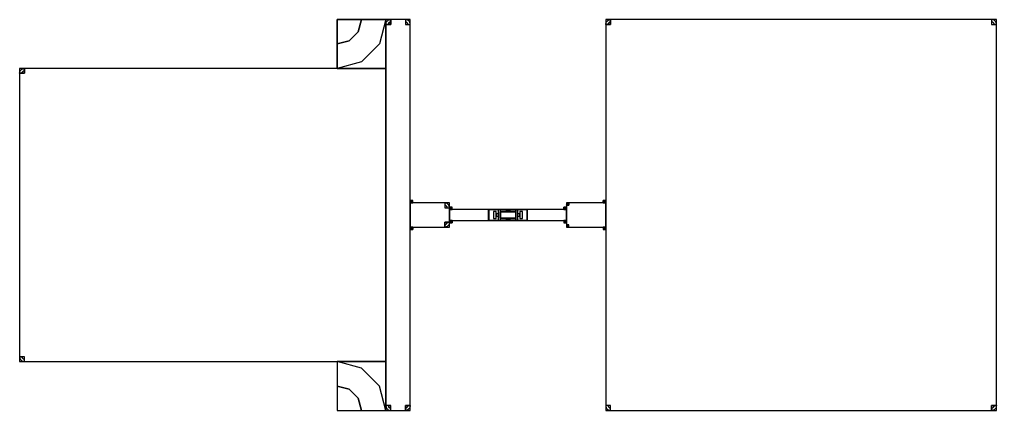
# Model space of a CAD drawing. Extents: x -50899 to 50899, y -48295 to 50898.
# Drawn here: x -10938 to -8938, y 27050 to 27850 of the extents above; entities that cross this region are included whole.
import ezdxf

# ---------------------------------------------------------------- set-up
doc = ezdxf.new("R2010")
doc.units = 0
doc.layers.add('GAP', color=1, linetype='continuous')
doc.layers.add('PIN', color=3, linetype='continuous')

# ---------------------------------------------------------------- blocks, each defined once
blk = doc.blocks.new('C1EGAP')
for points in [[(3837.5, 51900), (3837.5, 52000), (3737.5, 52000), (3737.5, 51900), (3837.5, 51900)], [(3837.5, 52000), (3824.1, 51950), (3787.5, 51913.4), (3737.5, 51900), (3737.5, 51950), (3762.5, 51956.7), (3780.8, 51975), (3787.5, 52000), (3837.5, 52000)], [(3787.5, 52000), (3780.8, 51975), (3762.5, 51956.7), (3737.5, 51950), (3737.5, 52000), (3737.5, 52000), (3737.5, 52000), (3737.5, 52000), (3787.5, 52000)], [(3887.5, 52000), (3837.5, 52000), (3837.5, 51200), (3887.5, 51200), (3887.5, 52000)], [(3837.5, 52000), (3837.5, 51990), (3847.5, 51990), (3847.5, 52000), (3837.5, 52000)], [(3837.5, 51990), (3838.8, 51995), (3842.5, 51998.7), (3847.5, 52000), (3847.5, 51995), (3845, 51994.3), (3843.2, 51992.5), (3842.5, 51990), (3837.5, 51990)], [(3877.5, 52000), (3877.5, 51990), (3887.5, 51990), (3887.5, 52000), (3877.5, 52000)], [(3887.5, 51990), (3886.2, 51995), (3882.5, 51998.7), (3877.5, 52000), (3877.5, 51995), (3880, 51994.3), (3881.8, 51992.5), (3882.5, 51990), (3887.5, 51990)], [(4287.5, 51200), (5087.5, 51200), (5087.5, 52000), (4287.5, 52000), (4287.5, 51200)], [(4287.5, 52000), (4287.5, 51990), (4297.5, 51990), (4297.5, 52000), (4287.5, 52000)], [(4287.5, 51990), (4288.8, 51995), (4292.5, 51998.7), (4297.5, 52000), (4297.5, 51995), (4295, 51994.3), (4293.2, 51992.5), (4292.5, 51990), (4287.5, 51990)], [(5077.5, 52000), (5077.5, 51990), (5087.5, 51990), (5087.5, 52000), (5077.5, 52000)], [(5087.5, 51990), (5086.2, 51995), (5082.5, 51998.7), (5077.5, 52000), (5077.5, 51995), (5080, 51994.3), (5081.8, 51992.5), (5082.5, 51990), (5087.5, 51990)], [(3842.5, 51990), (3843.2, 51992.5), (3845, 51994.3), (3847.5, 51995), (3847.5, 51990), (3847.5, 51990), (3847.5, 51990), (3847.5, 51990), (3842.5, 51990)], [(3882.5, 51990), (3881.8, 51992.5), (3880, 51994.3), (3877.5, 51995), (3877.5, 51990), (3877.5, 51990), (3877.5, 51990), (3877.5, 51990), (3882.5, 51990)], [(4292.5, 51990), (4293.2, 51992.5), (4295, 51994.3), (4297.5, 51995), (4297.5, 51990), (4297.5, 51990), (4297.5, 51990), (4297.5, 51990), (4292.5, 51990)], [(5082.5, 51990), (5081.8, 51992.5), (5080, 51994.3), (5077.5, 51995), (5077.5, 51990), (5077.5, 51990), (5077.5, 51990), (5077.5, 51990), (5082.5, 51990)], [(3837.5, 51900), (3087.5, 51900), (3087.5, 51300), (3837.5, 51300), (3837.5, 51900)], [(3087.5, 51900), (3087.5, 51890), (3097.5, 51890), (3097.5, 51900), (3087.5, 51900)], [(3087.5, 51890), (3088.8, 51895), (3092.5, 51898.7), (3097.5, 51900), (3097.5, 51895), (3095, 51894.3), (3093.2, 51892.5), (3092.5, 51890), (3087.5, 51890)], [(3092.5, 51890), (3093.2, 51892.5), (3095, 51894.3), (3097.5, 51895), (3097.5, 51890), (3097.5, 51890), (3097.5, 51890), (3097.5, 51890), (3092.5, 51890)], [(3892.5, 51625), (3892.5, 51630), (3887.5, 51630), (3887.5, 51625), (3892.5, 51625)], [(3887.5, 51630), (3888.2, 51627.5), (3890, 51625.7), (3892.5, 51625), (3892.5, 51627.5), (3891.2, 51627.8), (3890.3, 51628.8), (3890, 51630), (3887.5, 51630)], [(3968, 51625), (3887.5, 51625), (3887.5, 51575), (3968, 51575), (3968, 51625)], [(3890, 51630), (3890.3, 51628.8), (3891.2, 51627.8), (3892.5, 51627.5), (3892.5, 51630), (3892.5, 51630), (3892.5, 51630), (3892.5, 51630), (3890, 51630)], [(3958, 51625), (3958, 51615), (3968, 51615), (3968, 51625), (3958, 51625)], [(3968, 51615), (3966.7, 51620), (3963, 51623.7), (3958, 51625), (3958, 51620), (3960.5, 51619.3), (3962.3, 51617.5), (3963, 51615), (3968, 51615)], [(3963, 51615), (3962.3, 51617.5), (3960.5, 51619.3), (3958, 51620), (3958, 51615), (3958, 51615), (3958, 51615), (3958, 51615), (3963, 51615)], [(4207, 51575), (4287.5, 51575), (4287.5, 51625), (4207, 51625), (4207, 51575)], [(4207, 51625), (4207, 51620), (4212, 51620), (4212, 51625), (4207, 51625)], [(4207, 51620), (4207.7, 51622.5), (4209.5, 51624.3), (4212, 51625), (4212, 51622.5), (4210.8, 51622.2), (4209.8, 51621.2), (4209.5, 51620), (4207, 51620)], [(4209.5, 51620), (4209.8, 51621.2), (4210.8, 51622.2), (4212, 51622.5), (4212, 51620), (4212, 51620), (4212, 51620), (4212, 51620), (4209.5, 51620)], [(4287.5, 51625), (4287.5, 51630), (4282.5, 51630), (4282.5, 51625), (4287.5, 51625)], [(4287.5, 51630), (4286.8, 51627.5), (4285, 51625.7), (4282.5, 51625), (4282.5, 51627.5), (4283.8, 51627.8), (4284.7, 51628.8), (4285, 51630), (4287.5, 51630)], [(4285, 51630), (4284.7, 51628.8), (4283.8, 51627.8), (4282.5, 51627.5), (4282.5, 51630), (4282.5, 51630), (4282.5, 51630), (4282.5, 51630), (4285, 51630)], [(3973, 51611), (3973, 51616), (3968, 51616), (3968, 51611), (3973, 51611)], [(3968, 51616), (3968.7, 51613.5), (3970.5, 51611.7), (3973, 51611), (3973, 51613.5), (3971.8, 51613.8), (3970.8, 51614.8), (3970.5, 51616), (3968, 51616)], [(4068, 51611), (3968, 51611), (3968, 51589), (4068, 51589), (4068, 51611)], [(3970.5, 51616), (3970.8, 51614.8), (3971.8, 51613.8), (3973, 51613.5), (3973, 51616), (3973, 51616), (3973, 51616), (3973, 51616), (3970.5, 51616)], [(4048.3, 51611), (4048.3, 51589), (4047.7, 51589), (4047.7, 51611), (4048.3, 51611)], [(4048.3, 51611.2), (4048.3, 51611), (4126.7, 51611), (4126.7, 51611.2), (4048.3, 51611.2)], [(4063, 51607.5), (4058, 51607.5), (4058, 51592.5), (4063, 51592.5), (4063, 51607.5)], [(4068, 51602.5), (4063, 51602.5), (4063, 51597.5), (4068, 51597.5), (4068, 51602.5)], [(4071.3, 51607), (4071.3, 51606.8), (4103.6, 51606.8), (4103.6, 51607), (4071.3, 51607)], [(4072.1, 51606.8), (4072.1, 51593.2), (4071.3, 51593.2), (4071.3, 51606.8), (4072.1, 51606.8)], [(4083.6, 51611.2), (4083.6, 51611), (4091.4, 51611), (4091.4, 51611.2), (4083.6, 51611.2)], [(4083.6, 51611), (4085.6, 51611), (4085.6, 51611.2), (4083.6, 51611.2), (4083.6, 51611)], [(4083.6, 51607), (4083.6, 51606.8), (4091.4, 51606.8), (4091.4, 51607), (4083.6, 51607)], [(4083.6, 51607), (4085.6, 51607), (4085.6, 51606.8), (4083.6, 51606.8), (4083.6, 51607)], [(4085.6, 51611), (4088.6, 51609.4), (4088.6, 51609.6), (4085.6, 51611.2), (4085.6, 51611)], [(4085.6, 51607), (4088.6, 51608.6), (4088.6, 51608.4), (4085.6, 51606.8), (4085.6, 51607)], [(4088.6, 51609.4), (4089.4, 51609.4), (4089.4, 51609.6), (4088.6, 51609.6), (4088.6, 51609.4)], [(4088.6, 51608.6), (4089.4, 51608.6), (4089.4, 51608.4), (4088.6, 51608.4), (4088.6, 51608.6)], [(4089.4, 51607.8), (4089.5, 51607.8), (4089.5, 51610.2), (4089.4, 51610.2), (4089.4, 51607.8)], [(4089.5, 51610), (4091.4, 51611), (4091.4, 51611.2), (4089.5, 51610.2), (4089.5, 51610)], [(4089.5, 51608), (4091.4, 51607), (4091.4, 51606.8), (4089.5, 51607.8), (4089.5, 51608)], [(4102.9, 51606.8), (4102.9, 51593.2), (4103.6, 51593.2), (4103.6, 51606.8), (4102.9, 51606.8)], [(4107, 51589), (4207, 51589), (4207, 51611), (4107, 51611), (4107, 51589)], [(4107, 51597.5), (4112, 51597.5), (4112, 51602.5), (4107, 51602.5), (4107, 51597.5)], [(4112, 51592.5), (4117, 51592.5), (4117, 51607.5), (4112, 51607.5), (4112, 51592.5)], [(4126.7, 51611), (4126.7, 51589), (4127.3, 51589), (4127.3, 51611), (4126.7, 51611)], [(4207, 51611), (4207, 51616), (4202, 51616), (4202, 51611), (4207, 51611)], [(4207, 51616), (4206.3, 51613.5), (4204.5, 51611.7), (4202, 51611), (4202, 51613.5), (4203.2, 51613.8), (4204.2, 51614.8), (4204.5, 51616), (4207, 51616)], [(4204.5, 51616), (4204.2, 51614.8), (4203.2, 51613.8), (4202, 51613.5), (4202, 51616), (4202, 51616), (4202, 51616), (4202, 51616), (4204.5, 51616)], [(3968, 51575), (3968, 51585), (3958, 51585), (3958, 51575), (3968, 51575)], [(3968, 51585), (3966.7, 51580), (3963, 51576.3), (3958, 51575), (3958, 51580), (3960.5, 51580.7), (3962.3, 51582.5), (3963, 51585), (3968, 51585)], [(3963, 51585), (3962.3, 51582.5), (3960.5, 51580.7), (3958, 51580), (3958, 51585), (3958, 51585), (3958, 51585), (3958, 51585), (3963, 51585)], [(3968, 51589), (3968, 51584), (3973, 51584), (3973, 51589), (3968, 51589)], [(3968, 51584), (3968.7, 51586.5), (3970.5, 51588.3), (3973, 51589), (3973, 51586.5), (3971.8, 51586.2), (3970.8, 51585.2), (3970.5, 51584), (3968, 51584)], [(3970.5, 51584), (3970.8, 51585.2), (3971.8, 51586.2), (3973, 51586.5), (3973, 51584), (3973, 51584), (3973, 51584), (3973, 51584), (3970.5, 51584)], [(4048.3, 51589), (4048.3, 51588.8), (4126.7, 51588.8), (4126.7, 51589), (4048.3, 51589)], [(4071.3, 51593.2), (4071.3, 51593), (4103.6, 51593), (4103.6, 51593.2), (4071.3, 51593.2)], [(4083.6, 51593.2), (4083.6, 51593), (4091.4, 51593), (4091.4, 51593.2), (4083.6, 51593.2)], [(4083.6, 51593), (4085.6, 51593), (4085.6, 51593.2), (4083.6, 51593.2), (4083.6, 51593)], [(4083.6, 51589), (4083.6, 51588.8), (4091.4, 51588.8), (4091.4, 51589), (4083.6, 51589)], [(4083.6, 51589), (4085.6, 51589), (4085.6, 51588.8), (4083.6, 51588.8), (4083.6, 51589)], [(4085.6, 51593), (4088.6, 51591.4), (4088.6, 51591.6), (4085.6, 51593.2), (4085.6, 51593)], [(4085.6, 51589), (4088.6, 51590.6), (4088.6, 51590.4), (4085.6, 51588.8), (4085.6, 51589)], [(4088.6, 51591.4), (4089.4, 51591.4), (4089.4, 51591.6), (4088.6, 51591.6), (4088.6, 51591.4)], [(4088.6, 51590.6), (4089.4, 51590.6), (4089.4, 51590.4), (4088.6, 51590.4), (4088.6, 51590.6)], [(4089.4, 51589.8), (4089.5, 51589.8), (4089.5, 51592.2), (4089.4, 51592.2), (4089.4, 51589.8)], [(4089.5, 51592), (4091.4, 51593), (4091.4, 51593.2), (4089.5, 51592.2), (4089.5, 51592)], [(4089.5, 51590), (4091.4, 51589), (4091.4, 51588.8), (4089.5, 51589.8), (4089.5, 51590)], [(4202, 51589), (4202, 51584), (4207, 51584), (4207, 51589), (4202, 51589)], [(4207, 51584), (4206.3, 51586.5), (4204.5, 51588.3), (4202, 51589), (4202, 51586.5), (4203.2, 51586.2), (4204.2, 51585.2), (4204.5, 51584), (4207, 51584)], [(4204.5, 51584), (4204.2, 51585.2), (4203.2, 51586.2), (4202, 51586.5), (4202, 51584), (4202, 51584), (4202, 51584), (4202, 51584), (4204.5, 51584)], [(4212, 51575), (4212, 51580), (4207, 51580), (4207, 51575), (4212, 51575)], [(4207, 51580), (4207.7, 51577.5), (4209.5, 51575.7), (4212, 51575), (4212, 51577.5), (4210.8, 51577.8), (4209.8, 51578.8), (4209.5, 51580), (4207, 51580)], [(4209.5, 51580), (4209.8, 51578.8), (4210.8, 51577.8), (4212, 51577.5), (4212, 51580), (4212, 51580), (4212, 51580), (4212, 51580), (4209.5, 51580)], [(3887.5, 51575), (3887.5, 51570), (3892.5, 51570), (3892.5, 51575), (3887.5, 51575)], [(3887.5, 51570), (3888.2, 51572.5), (3890, 51574.3), (3892.5, 51575), (3892.5, 51572.5), (3891.2, 51572.2), (3890.3, 51571.2), (3890, 51570), (3887.5, 51570)], [(3890, 51570), (3890.3, 51571.2), (3891.2, 51572.2), (3892.5, 51572.5), (3892.5, 51570), (3892.5, 51570), (3892.5, 51570), (3892.5, 51570), (3890, 51570)], [(4282.5, 51575), (4282.5, 51570), (4287.5, 51570), (4287.5, 51575), (4282.5, 51575)], [(4287.5, 51570), (4286.8, 51572.5), (4285, 51574.3), (4282.5, 51575), (4282.5, 51572.5), (4283.8, 51572.2), (4284.7, 51571.2), (4285, 51570), (4287.5, 51570)], [(4285, 51570), (4284.7, 51571.2), (4283.8, 51572.2), (4282.5, 51572.5), (4282.5, 51570), (4282.5, 51570), (4282.5, 51570), (4282.5, 51570), (4285, 51570)], [(3097.5, 51300), (3097.5, 51310), (3087.5, 51310), (3087.5, 51300), (3097.5, 51300)], [(3087.5, 51310), (3088.8, 51305), (3092.5, 51301.3), (3097.5, 51300), (3097.5, 51305), (3095, 51305.7), (3093.2, 51307.5), (3092.5, 51310), (3087.5, 51310)], [(3092.5, 51310), (3093.2, 51307.5), (3095, 51305.7), (3097.5, 51305), (3097.5, 51310), (3097.5, 51310), (3097.5, 51310), (3097.5, 51310), (3092.5, 51310)], [(3737.5, 51300), (3737.5, 51200), (3837.5, 51200), (3837.5, 51300), (3737.5, 51300)], [(3837.5, 51200), (3824.1, 51250), (3787.5, 51286.6), (3737.5, 51300), (3737.5, 51250), (3762.5, 51243.3), (3780.8, 51225), (3787.5, 51200), (3837.5, 51200)], [(3787.5, 51200), (3780.8, 51225), (3762.5, 51243.3), (3737.5, 51250), (3737.5, 51200), (3737.5, 51200), (3737.5, 51200), (3737.5, 51200), (3787.5, 51200)], [(3847.5, 51200), (3847.5, 51210), (3837.5, 51210), (3837.5, 51200), (3847.5, 51200)], [(3837.5, 51210), (3838.8, 51205), (3842.5, 51201.3), (3847.5, 51200), (3847.5, 51205), (3845, 51205.7), (3843.2, 51207.5), (3842.5, 51210), (3837.5, 51210)], [(3842.5, 51210), (3843.2, 51207.5), (3845, 51205.7), (3847.5, 51205), (3847.5, 51210), (3847.5, 51210), (3847.5, 51210), (3847.5, 51210), (3842.5, 51210)], [(3887.5, 51200), (3887.5, 51210), (3877.5, 51210), (3877.5, 51200), (3887.5, 51200)], [(3887.5, 51210), (3886.2, 51205), (3882.5, 51201.3), (3877.5, 51200), (3877.5, 51205), (3880, 51205.7), (3881.8, 51207.5), (3882.5, 51210), (3887.5, 51210)], [(3882.5, 51210), (3881.8, 51207.5), (3880, 51205.7), (3877.5, 51205), (3877.5, 51210), (3877.5, 51210), (3877.5, 51210), (3877.5, 51210), (3882.5, 51210)], [(4297.5, 51200), (4297.5, 51210), (4287.5, 51210), (4287.5, 51200), (4297.5, 51200)], [(4287.5, 51210), (4288.8, 51205), (4292.5, 51201.3), (4297.5, 51200), (4297.5, 51205), (4295, 51205.7), (4293.2, 51207.5), (4292.5, 51210), (4287.5, 51210)], [(4292.5, 51210), (4293.2, 51207.5), (4295, 51205.7), (4297.5, 51205), (4297.5, 51210), (4297.5, 51210), (4297.5, 51210), (4297.5, 51210), (4292.5, 51210)], [(5087.5, 51200), (5087.5, 51210), (5077.5, 51210), (5077.5, 51200), (5087.5, 51200)], [(5087.5, 51210), (5086.2, 51205), (5082.5, 51201.3), (5077.5, 51200), (5077.5, 51205), (5080, 51205.7), (5081.8, 51207.5), (5082.5, 51210), (5087.5, 51210)], [(5082.5, 51210), (5081.8, 51207.5), (5080, 51205.7), (5077.5, 51205), (5077.5, 51210), (5077.5, 51210), (5077.5, 51210), (5077.5, 51210), (5082.5, 51210)]]:
    blk.add_lwpolyline(points)
blk = doc.blocks.new('C1EPIN')
for points in [[(3787.5, 52000), (3780.8, 51975), (3762.5, 51956.7), (3737.5, 51950), (3737.5, 51950), (3762.5, 51956.7), (3780.8, 51975), (3787.5, 52000), (3787.5, 52000)], [(3787.5, 52000), (3780.8, 51975), (3762.5, 51956.7), (3737.5, 51950), (3737.5, 51950), (3762.5, 51956.7), (3780.8, 51975), (3787.5, 52000), (3787.5, 52000)], [(3842.5, 51990), (3843.2, 51992.5), (3845, 51994.3), (3847.5, 51995), (3847.5, 51995), (3845, 51994.3), (3843.2, 51992.5), (3842.5, 51990), (3842.5, 51990)], [(3842.5, 51990), (3843.2, 51992.5), (3845, 51994.3), (3847.5, 51995), (3847.5, 51995), (3845, 51994.3), (3843.2, 51992.5), (3842.5, 51990), (3842.5, 51990)], [(3882.5, 51990), (3881.8, 51992.5), (3880, 51994.3), (3877.5, 51995), (3877.5, 51995), (3880, 51994.3), (3881.8, 51992.5), (3882.5, 51990), (3882.5, 51990)], [(3882.5, 51990), (3881.8, 51992.5), (3880, 51994.3), (3877.5, 51995), (3877.5, 51995), (3880, 51994.3), (3881.8, 51992.5), (3882.5, 51990), (3882.5, 51990)], [(4292.5, 51990), (4293.2, 51992.5), (4295, 51994.3), (4297.5, 51995), (4297.5, 51995), (4295, 51994.3), (4293.2, 51992.5), (4292.5, 51990), (4292.5, 51990)], [(4292.5, 51990), (4293.2, 51992.5), (4295, 51994.3), (4297.5, 51995), (4297.5, 51995), (4295, 51994.3), (4293.2, 51992.5), (4292.5, 51990), (4292.5, 51990)], [(5082.5, 51990), (5081.8, 51992.5), (5080, 51994.3), (5077.5, 51995), (5077.5, 51995), (5080, 51994.3), (5081.8, 51992.5), (5082.5, 51990), (5082.5, 51990)], [(5082.5, 51990), (5081.8, 51992.5), (5080, 51994.3), (5077.5, 51995), (5077.5, 51995), (5080, 51994.3), (5081.8, 51992.5), (5082.5, 51990), (5082.5, 51990)], [(3092.5, 51890), (3093.2, 51892.5), (3095, 51894.3), (3097.5, 51895), (3097.5, 51895), (3095, 51894.3), (3093.2, 51892.5), (3092.5, 51890), (3092.5, 51890)], [(3092.5, 51890), (3093.2, 51892.5), (3095, 51894.3), (3097.5, 51895), (3097.5, 51895), (3095, 51894.3), (3093.2, 51892.5), (3092.5, 51890), (3092.5, 51890)], [(3890, 51630), (3890.3, 51628.8), (3891.2, 51627.8), (3892.5, 51627.5), (3892.5, 51627.5), (3891.2, 51627.8), (3890.3, 51628.8), (3890, 51630), (3890, 51630)], [(3890, 51630), (3890.3, 51628.8), (3891.2, 51627.8), (3892.5, 51627.5), (3892.5, 51627.5), (3891.2, 51627.8), (3890.3, 51628.8), (3890, 51630), (3890, 51630)], [(3963, 51615), (3962.3, 51617.5), (3960.5, 51619.3), (3958, 51620), (3958, 51620), (3960.5, 51619.3), (3962.3, 51617.5), (3963, 51615), (3963, 51615)], [(3963, 51615), (3962.3, 51617.5), (3960.5, 51619.3), (3958, 51620), (3958, 51620), (3960.5, 51619.3), (3962.3, 51617.5), (3963, 51615), (3963, 51615)], [(4209.5, 51620), (4209.8, 51621.2), (4210.8, 51622.2), (4212, 51622.5), (4212, 51622.5), (4210.8, 51622.2), (4209.8, 51621.2), (4209.5, 51620), (4209.5, 51620)], [(4209.5, 51620), (4209.8, 51621.2), (4210.8, 51622.2), (4212, 51622.5), (4212, 51622.5), (4210.8, 51622.2), (4209.8, 51621.2), (4209.5, 51620), (4209.5, 51620)], [(4285, 51630), (4284.7, 51628.8), (4283.8, 51627.8), (4282.5, 51627.5), (4282.5, 51627.5), (4283.8, 51627.8), (4284.7, 51628.8), (4285, 51630), (4285, 51630)], [(4285, 51630), (4284.7, 51628.8), (4283.8, 51627.8), (4282.5, 51627.5), (4282.5, 51627.5), (4283.8, 51627.8), (4284.7, 51628.8), (4285, 51630), (4285, 51630)], [(3970.5, 51616), (3970.8, 51614.8), (3971.8, 51613.8), (3973, 51613.5), (3973, 51613.5), (3971.8, 51613.8), (3970.8, 51614.8), (3970.5, 51616), (3970.5, 51616)], [(3970.5, 51616), (3970.8, 51614.8), (3971.8, 51613.8), (3973, 51613.5), (3973, 51613.5), (3971.8, 51613.8), (3970.8, 51614.8), (3970.5, 51616), (3970.5, 51616)], [(4071.3, 51611), (4071.3, 51589), (4048.3, 51589), (4048.3, 51611), (4071.3, 51611)], [(4071.3, 51611), (4071.3, 51607), (4103.7, 51607), (4103.7, 51611), (4071.3, 51611)], [(4083.6, 51611), (4083.6, 51607), (4091.4, 51607), (4091.4, 51611), (4083.6, 51611)], [(4083.6, 51607), (4085.6, 51607), (4085.6, 51611), (4083.6, 51611), (4083.6, 51607)], [(4085.6, 51609), (4088.6, 51609), (4088.6, 51609.4), (4085.6, 51611), (4085.6, 51609)], [(4085.6, 51609), (4088.6, 51609), (4088.6, 51608.6), (4085.6, 51607), (4085.6, 51609)], [(4088.6, 51608.6), (4089.4, 51608.6), (4089.4, 51609.4), (4088.6, 51609.4), (4088.6, 51608.6)], [(4089.5, 51609), (4091.4, 51609), (4091.4, 51611), (4089.5, 51610), (4089.5, 51609)], [(4089.5, 51609), (4091.4, 51609), (4091.4, 51607), (4089.5, 51608), (4089.5, 51609)], [(4103.7, 51611), (4103.7, 51589), (4126.7, 51589), (4126.7, 51611), (4103.7, 51611)], [(4204.5, 51616), (4204.2, 51614.8), (4203.2, 51613.8), (4202, 51613.5), (4202, 51613.5), (4203.2, 51613.8), (4204.2, 51614.8), (4204.5, 51616), (4204.5, 51616)], [(4204.5, 51616), (4204.2, 51614.8), (4203.2, 51613.8), (4202, 51613.5), (4202, 51613.5), (4203.2, 51613.8), (4204.2, 51614.8), (4204.5, 51616), (4204.5, 51616)], [(3963, 51585), (3962.3, 51582.5), (3960.5, 51580.7), (3958, 51580), (3958, 51580), (3960.5, 51580.7), (3962.3, 51582.5), (3963, 51585), (3963, 51585)], [(3963, 51585), (3962.3, 51582.5), (3960.5, 51580.7), (3958, 51580), (3958, 51580), (3960.5, 51580.7), (3962.3, 51582.5), (3963, 51585), (3963, 51585)], [(3970.5, 51584), (3970.8, 51585.2), (3971.8, 51586.2), (3973, 51586.5), (3973, 51586.5), (3971.8, 51586.2), (3970.8, 51585.2), (3970.5, 51584), (3970.5, 51584)], [(3970.5, 51584), (3970.8, 51585.2), (3971.8, 51586.2), (3973, 51586.5), (3973, 51586.5), (3971.8, 51586.2), (3970.8, 51585.2), (3970.5, 51584), (3970.5, 51584)], [(4071.3, 51593), (4071.3, 51589), (4103.7, 51589), (4103.7, 51593), (4071.3, 51593)], [(4083.6, 51593), (4083.6, 51589), (4091.4, 51589), (4091.4, 51593), (4083.6, 51593)], [(4083.6, 51589), (4085.6, 51589), (4085.6, 51593), (4083.6, 51593), (4083.6, 51589)], [(4085.6, 51591), (4088.6, 51591), (4088.6, 51591.4), (4085.6, 51593), (4085.6, 51591)], [(4085.6, 51591), (4088.6, 51591), (4088.6, 51590.6), (4085.6, 51589), (4085.6, 51591)], [(4088.6, 51590.6), (4089.4, 51590.6), (4089.4, 51591.4), (4088.6, 51591.4), (4088.6, 51590.6)], [(4089.5, 51591), (4091.4, 51591), (4091.4, 51593), (4089.5, 51592), (4089.5, 51591)], [(4089.5, 51591), (4091.4, 51591), (4091.4, 51589), (4089.5, 51590), (4089.5, 51591)], [(4204.5, 51584), (4204.2, 51585.2), (4203.2, 51586.2), (4202, 51586.5), (4202, 51586.5), (4203.2, 51586.2), (4204.2, 51585.2), (4204.5, 51584), (4204.5, 51584)], [(4204.5, 51584), (4204.2, 51585.2), (4203.2, 51586.2), (4202, 51586.5), (4202, 51586.5), (4203.2, 51586.2), (4204.2, 51585.2), (4204.5, 51584), (4204.5, 51584)], [(4209.5, 51580), (4209.8, 51578.8), (4210.8, 51577.8), (4212, 51577.5), (4212, 51577.5), (4210.8, 51577.8), (4209.8, 51578.8), (4209.5, 51580), (4209.5, 51580)], [(4209.5, 51580), (4209.8, 51578.8), (4210.8, 51577.8), (4212, 51577.5), (4212, 51577.5), (4210.8, 51577.8), (4209.8, 51578.8), (4209.5, 51580), (4209.5, 51580)], [(3890, 51570), (3890.3, 51571.2), (3891.2, 51572.2), (3892.5, 51572.5), (3892.5, 51572.5), (3891.2, 51572.2), (3890.3, 51571.2), (3890, 51570), (3890, 51570)], [(3890, 51570), (3890.3, 51571.2), (3891.2, 51572.2), (3892.5, 51572.5), (3892.5, 51572.5), (3891.2, 51572.2), (3890.3, 51571.2), (3890, 51570), (3890, 51570)], [(4285, 51570), (4284.7, 51571.2), (4283.8, 51572.2), (4282.5, 51572.5), (4282.5, 51572.5), (4283.8, 51572.2), (4284.7, 51571.2), (4285, 51570), (4285, 51570)], [(4285, 51570), (4284.7, 51571.2), (4283.8, 51572.2), (4282.5, 51572.5), (4282.5, 51572.5), (4283.8, 51572.2), (4284.7, 51571.2), (4285, 51570), (4285, 51570)], [(3092.5, 51310), (3093.2, 51307.5), (3095, 51305.7), (3097.5, 51305), (3097.5, 51305), (3095, 51305.7), (3093.2, 51307.5), (3092.5, 51310), (3092.5, 51310)], [(3092.5, 51310), (3093.2, 51307.5), (3095, 51305.7), (3097.5, 51305), (3097.5, 51305), (3095, 51305.7), (3093.2, 51307.5), (3092.5, 51310), (3092.5, 51310)], [(3787.5, 51200), (3780.8, 51225), (3762.5, 51243.3), (3737.5, 51250), (3737.5, 51250), (3762.5, 51243.3), (3780.8, 51225), (3787.5, 51200), (3787.5, 51200)], [(3787.5, 51200), (3780.8, 51225), (3762.5, 51243.3), (3737.5, 51250), (3737.5, 51250), (3762.5, 51243.3), (3780.8, 51225), (3787.5, 51200), (3787.5, 51200)], [(3842.5, 51210), (3843.2, 51207.5), (3845, 51205.7), (3847.5, 51205), (3847.5, 51205), (3845, 51205.7), (3843.2, 51207.5), (3842.5, 51210), (3842.5, 51210)], [(3842.5, 51210), (3843.2, 51207.5), (3845, 51205.7), (3847.5, 51205), (3847.5, 51205), (3845, 51205.7), (3843.2, 51207.5), (3842.5, 51210), (3842.5, 51210)], [(3882.5, 51210), (3881.8, 51207.5), (3880, 51205.7), (3877.5, 51205), (3877.5, 51205), (3880, 51205.7), (3881.8, 51207.5), (3882.5, 51210), (3882.5, 51210)], [(3882.5, 51210), (3881.8, 51207.5), (3880, 51205.7), (3877.5, 51205), (3877.5, 51205), (3880, 51205.7), (3881.8, 51207.5), (3882.5, 51210), (3882.5, 51210)], [(4292.5, 51210), (4293.2, 51207.5), (4295, 51205.7), (4297.5, 51205), (4297.5, 51205), (4295, 51205.7), (4293.2, 51207.5), (4292.5, 51210), (4292.5, 51210)], [(4292.5, 51210), (4293.2, 51207.5), (4295, 51205.7), (4297.5, 51205), (4297.5, 51205), (4295, 51205.7), (4293.2, 51207.5), (4292.5, 51210), (4292.5, 51210)], [(5082.5, 51210), (5081.8, 51207.5), (5080, 51205.7), (5077.5, 51205), (5077.5, 51205), (5080, 51205.7), (5081.8, 51207.5), (5082.5, 51210), (5082.5, 51210)], [(5082.5, 51210), (5081.8, 51207.5), (5080, 51205.7), (5077.5, 51205), (5077.5, 51205), (5080, 51205.7), (5081.8, 51207.5), (5082.5, 51210), (5082.5, 51210)]]:
    blk.add_lwpolyline(points)

msp = doc.modelspace()

# ---------------------------------------------------------------- block references
at = {"layer": 'GAP'}
msp.add_blockref('C1EGAP', (-14025, -24150), dxfattribs=at)
at = {"layer": 'PIN'}
msp.add_blockref('C1EPIN', (-14025, -24150), dxfattribs=at)

doc.saveas('drawing.dxf')
